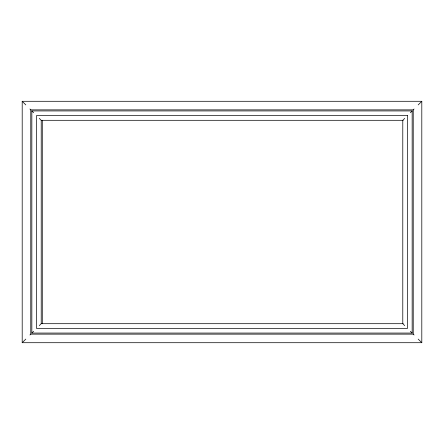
<?xml version="1.0" encoding="UTF-8"?>
<svg xmlns="http://www.w3.org/2000/svg" width="444" height="444" viewBox="0 0 444 444"><rect width="100%" height="100%" fill="white"/><g stroke="black" fill="none" stroke-linecap="round" stroke-linejoin="round"><path stroke-width="0.67" d="M22.2 342.707L421.8 342.707L421.8 101.293L22.2 101.293L22.2 342.707L25.813 339.094M29.926 334.981L30.769 334.138L413.231 334.138L414.074 334.981M31.846 333.061L412.154 333.061L412.154 110.939L31.846 110.939L31.846 333.061L33.65 331.257M39.294 325.613L41.214 323.693L403.169 323.693M404.706 118.387L402.786 120.307L402.786 323.693L404.706 325.613M410.35 112.743L412.154 110.939M29.926 109.019L30.769 109.862L413.231 109.862L414.074 109.019M418.187 104.906L421.8 101.293M39.294 118.387L41.214 120.307L403.169 120.307M410.35 331.257L412.154 333.061M418.187 339.094L421.8 342.707M22.2 101.293L25.813 104.906M31.846 110.939L33.65 112.743M413.231 109.862L413.231 334.138M42.291 120.307L42.291 323.693M41.214 120.307L41.214 323.693M30.769 109.862L30.769 334.138M407.503 115.59L36.497 115.59L36.497 328.41L407.503 328.41L407.503 115.59"/></g></svg>
